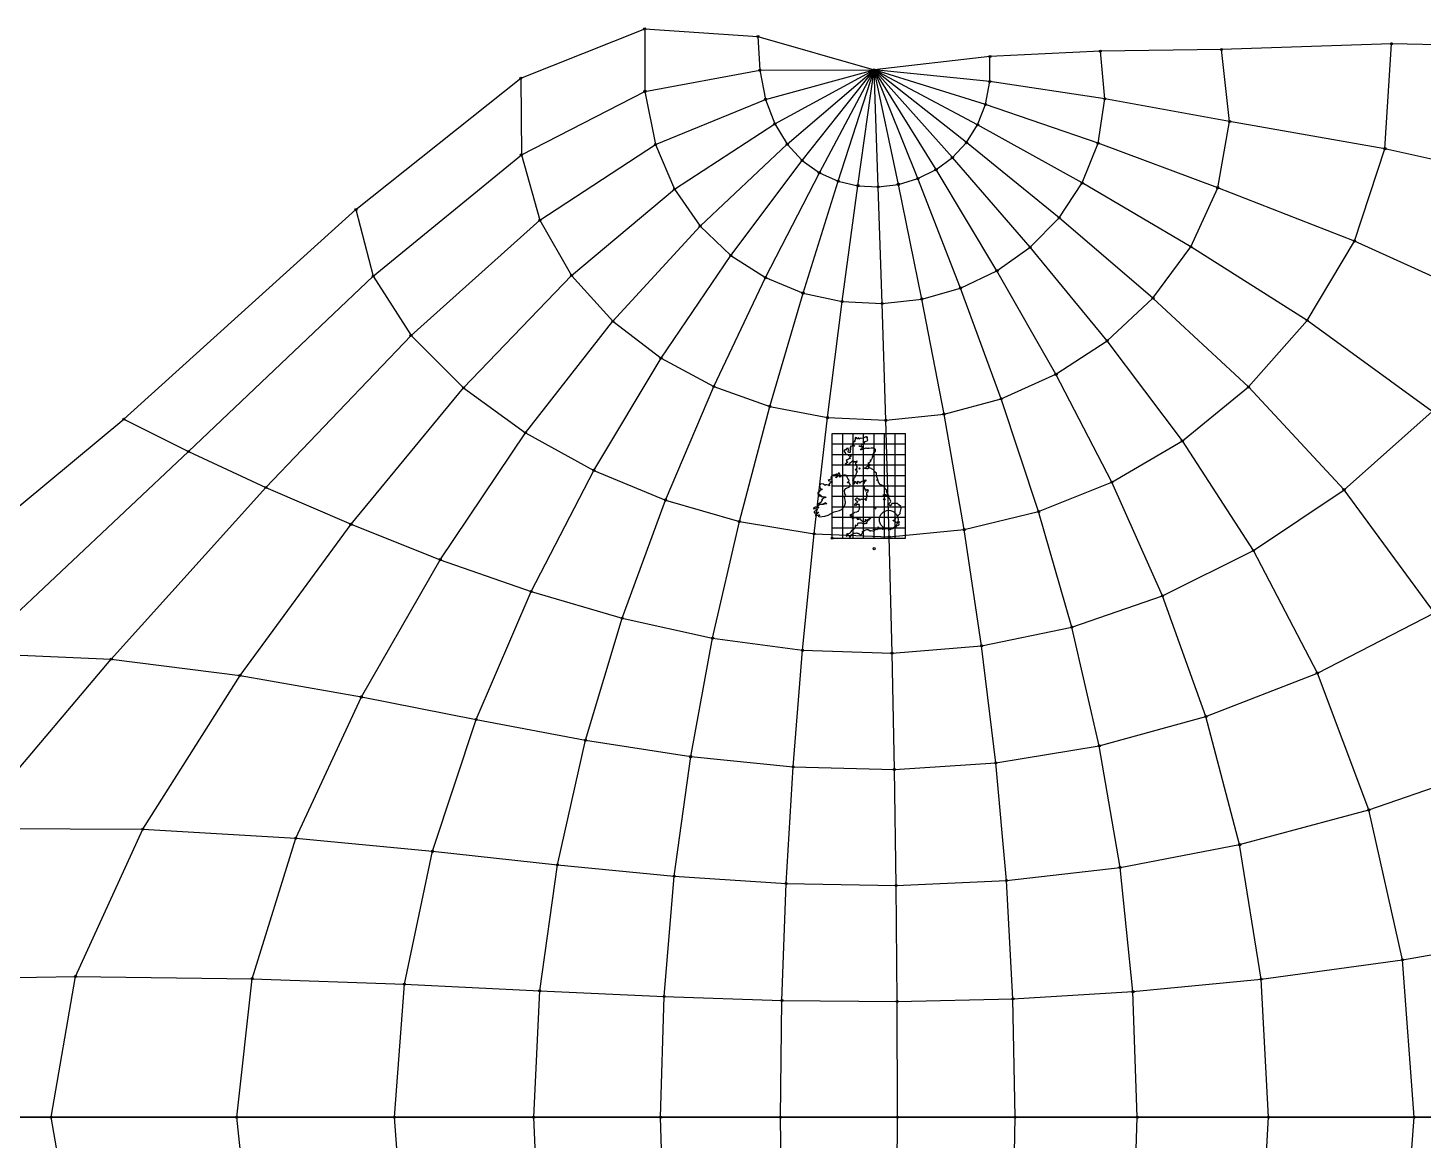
# Model space of a CAD drawing. Extents: x -15589654 to 17963237, y -15925095 to 4870968.
# Drawn here: x -7672871 to 5636804, y -5745024 to 4870968 of the extents above; entities that cross this region are included whole.
import ezdxf

# ---------------------------------------------------------------- set-up
doc = ezdxf.new("R2010")
doc.units = 0

msp = doc.modelspace()

# ---------------------------------------------------------------- linework, layer by layer
at = {"layer": 'Aberdeen', "color": 6}
msp.add_circle((425678, 554270), 2080, dxfattribs=at)
at = {"layer": 'Birmingham', "color": 3}
msp.add_circle((406689, 286822), 10860, dxfattribs=at)
at = {"layer": 'Cardiff', "color": 4}
msp.add_circle((318371, 176329), 3350, dxfattribs=at)
at = {"layer": 'EireNI', "color": 3}
msp.add_lwpolyline([(146506.893623, 528824.387063), (152446.061984, 539842.677503), (161310.209118, 546444.192928), (156936.250927, 557267.504388), (147450.410688, 570817.732776), (142085.404377, 581660.849635), (137552.155051, 600135.927259), (125465.145603, 602958.788788), (112118.277056, 602400.290437), (102486.578136, 599881.952186), (93721.717777, 594868.636262), (85953.443998, 599260.148697), (85582.805754, 594030.187621), (75250.102463, 582471.620924), (69744.279259, 584278.18455), (65477.353465, 588459.680084), (79292.547786, 599381.526449), (72809.403751, 611398.237102), (68877.518623, 618498.716258), (61359.971932, 623076.227581), (59889.207534, 619873.850556), (61749.545501, 614493.966932), (67658.530471, 611603.834322), (62581.27535, 611634.786446), (60196.409371, 614786.629741), (56955.448809, 613636.577026), (55146.535013, 612901.912942), (50522.846825, 612037.090414), (48770.04182, 607625.406151), (49213.963078, 602159.526535), (50694.782379, 596432.128396), (51140.590668, 588668.741166), (47481.647771, 584732.190883), (41451.52373, 579924.207891), (35930.943917, 577192.222919), (39779.518143, 587628.050308), (45613.455715, 592263.723445), (45876.83113, 599966.952631), (42884.498263, 608615.834653), (41522.786122, 613449.609971), (36432.480348, 611236.089542), (32876.524216, 608549.597874), (34026.332568, 605476.774226), (38131.548433, 601987.836796), (36309.067351, 594763.025305), (33606.799348, 602530.422126), (30479.076822, 602962.267961), (26424.205144, 606981.345487), (28369.73754, 602960.962941), (25921.885211, 598952.071616), (20282.747979, 603988.896217), (9473.126604, 601053.599013), (-2752.13619, 598264.929305), (-7207.630108, 588100.021448), (-12696.599154, 582245.808525), (-9511.280348, 574535.412856), (-7817.843938, 565887.077263), (-13744.174583, 563231.222153), (-28056.583099, 558517.098777), (-37630.033337, 551599.284418), (-26267.365574, 547324.536721), (-2307.745917, 544092.639726), (450.870454, 534946.416474), (-8536.882458, 530383.038194), (-18418.215636, 524120.607982), (-29295.764295, 519030.952657), (-29642.726094, 511532.92754), (-25770.067914, 502916.433488), (-30647.823854, 500847.157004), (-38813.558921, 505924.2802), (-50095.995745, 508439.411876), (-59301.439904, 510057.727216), (-67090.474288, 504354.645604), (-81716.293655, 516279.475738), (-101312.602741, 518350.373708), (-111922.872866, 516985.646902), (-114069.560757, 510735.18413), (-122296.493116, 505150.265873), (-119708.989872, 486405.012872), (-113688.011992, 475219.608938), (-106730.063447, 472288.384154), (-96961.25901, 468344.434434), (-100618.189857, 461453.874092), (-110791.769554, 458530.504457), (-116085.063024, 456914.469415), (-121346.18788, 449090.302737), (-120261.558208, 442389.637994), (-127311.977187, 438401.405064), (-134201.175621, 439164.919853), (-138337.472805, 431924.830411), (-136466.815858, 422529.729591), (-128950.57768, 417284.437061), (-118226.824987, 417591.388324), (-122470.155609, 409214.401294), (-123927.844191, 406054.604703), (-118126.005001, 405061.420406), (-105087.282926, 409575.836193), (-110890.050271, 400236.137542), (-105679.853324, 397107.319396), (-92689.659015, 397614.085186), (-65121.847614, 396361.708765), (-62033.860738, 390170.939448), (-70154.302663, 386524.218304), (-75612.169972, 383732.14243), (-84043.960491, 384563.94174), (-90398.568087, 380393.300204), (-102480.769951, 364198.39706), (-93387.925465, 362161.074179), (-101383.728295, 353304.117962), (-105864.814912, 342582.694375), (-119392.77214, 335019.623444), (-134161.629735, 326852.018646), (-121047.958061, 326585.24979), (-94167.072263, 325336.740166), (-74184.672737, 334219.217338), (-65551.390715, 342341.892324), (-63229.856433, 335417.591819), (-55430.960253, 330964.10782), (-50957.1456, 326823.575307), (-67168.218582, 329446.453988), (-76836.754785, 326258.840499), (-86260.283785, 321937.271261), (-96552.843526, 320333.746546), (-104611.765122, 322268.268753), (-114954.84994, 320329.637145), (-122786.154727, 317393.597426), (-136323.85915, 307177.089592), (-137263.310557, 298614.057288), (-132773.167431, 294742.332425), (-127528.246098, 290794.312322), (-138910.649546, 290489.160346), (-151295.501546, 291450.844945), (-152119.612094, 297583.031305), (-163668.885573, 295842.851759), (-176747.290929, 290892.336648), (-177887.33566, 281173.197819), (-167015.797616, 284870.091024), (-143779.864952, 275502.941778), (-146521.96355, 264419.046693), (-171218.392245, 254955.436989), (-173357.719454, 242989.013261), (-155808.03306, 242584.158798), (-127567.478642, 249499.095207), (-143026.404388, 233581.593583), (-161111.703535, 222514.87283), (-147190.728351, 216423.556819), (-127170.009706, 224290.297784), (-117548.78481, 221020.732289), (-134762.30818, 210523.520766), (-122466.229416, 203131.478241), (-70464.393947, 208861.693142), (-37293.928033, 220432.48431), (-8528.116994, 236291.639611), (19984.933462, 251482.238519), (68518.744964, 264634.000514), (93510.646968, 278802.615477), (117547.315863, 305013.022217), (127522.768705, 336364.276551), (124860.876279, 367485.566912), (116064.699233, 392926.22269), (128757.0387, 409709.67137), (120798.148897, 423267.569373), (116878.994964, 454648.098473), (123247.717432, 464364.103472), (128239.550073, 475582.26134), (150953.465173, 482924.470789), (164252.967778, 490107.964714), (173005.501789, 507521.784329), (160478.590082, 527362.054313)], close=True, dxfattribs=at)
at = {"layer": 'Equator', "color": 7}
for p, q in [((17953236.635163, -5527063.652264), (-15579653.584485, -5527063.652264)), ((-9591366.552402, -5527063.652264), (-7450606.415507, -5527063.652264)), ((-7450606.415507, -5527063.652264), (-5681315.09318, -5527063.652264)), ((-5681315.09318, -5527063.652264), (-4174847.311833, -5527063.652264)), ((-4174847.311833, -5527063.652264), (-2847802.47311, -5527063.652264)), ((-2847802.47311, -5527063.652264), (-1636765.346553, -5527063.652264)), ((-1636765.346553, -5527063.652264), (-493046.762259, -5527063.652264)), ((-493046.762259, -5527063.652264), (622575.696464, -5527063.652264)), ((622575.696464, -5527063.652264), (1745117.000433, -5527063.652264)), ((1745117.000433, -5527063.652264), (2910643.981934, -5527063.652264)), ((2910643.981934, -5527063.652264), (4161534.642062, -5527063.652264)), ((4161534.642062, -5527063.652264), (5551737.458062, -5527063.652264)), ((5551737.458062, -5527063.652264), (7152030.69067, -5527063.652264))]:
    msp.add_line(p, q, dxfattribs=at)
at = {"layer": 'Glasgow', "color": 5}
msp.add_circle((260107, 665646), 6000, dxfattribs=at)
at = {"layer": 'GreenwhichMerdian', "color": 7}
for p, q in [((438760.177838, 3354472.024347), (400000.010446, 4470074.39703)), ((476323.087107, 2239455.000072), (438760.177838, 3354472.024347)), ((511533.15293, 1125535.598259), (476323.087107, 2239455.000072)), ((543315.409829, 13089.916813), (511533.15293, 1125535.598259)), ((570709.512137, -1097687.026269), (543315.409829, 13089.916813)), ((592897.420838, -2206802.798762), (570709.512137, -1097687.026269)), ((609224.37997, -3314464.013133), (592897.420838, -2206802.798762)), ((619213.615301, -4421049.395522), (609224.37997, -3314464.013133)), ((622575.696464, -5527063.652264), (619213.615301, -4421049.395522)), ((619213.615301, -6633077.909006), (622575.696464, -5527063.652264))]:
    msp.add_line(p, q, dxfattribs=at)
at = {"layer": 'Lattitudes', "color": 8}
for p, q in [((-1789084.859405, 4860967.801047), (-1786174.447845, 4265051.911441)), ((-708677.282304, 4788167.259936), (-691199.408083, 4466457.127655)), ((3790966.643858, 3978280.730065), (3714158.907538, 4665226.667879)), ((5272966.330986, 3717769.599347), (5335817.172672, 4719791.354341)), ((1502842.808456, 4358129.662842), (1504549.264742, 4597912.783821)), ((2600244.583902, 4193107.886169), (2558090.085815, 4648608.903411)), ((-691199.408083, 4466457.127655), (-636444.303631, 4188999.290546)), ((399999.699705, 4470074.791521), (399999.706721, 4470074.703733)), ((399999.706721, 4470074.703733), (399999.722284, 4470074.627521)), ((399999.722284, 4470074.627521), (399999.7461, 4470074.562705)), ((399999.7461, 4470074.562705), (399999.777546, 4470074.509047)), ((399999.777546, 4470074.509047), (399999.815718, 4470074.466264)), ((399999.815718, 4470074.466264), (399999.859478, 4470074.434034)), ((399999.859478, 4470074.434034), (399999.907506, 4470074.412005)), ((399999.907506, 4470074.412005), (399999.958343, 4470074.3998)), ((399999.958343, 4470074.3998), (400000.010446, 4470074.39703)), ((400000.010446, 4470074.39703), (400000.062232, 4470074.403299)), ((400000.062232, 4470074.403299), (400000.112127, 4470074.418211)), ((400000.112127, 4470074.418211), (400000.158616, 4470074.441381)), ((400000.158616, 4470074.441381), (400000.20029, 4470074.472443)), ((400000.20029, 4470074.472443), (400000.235896, 4470074.511053)), ((400000.235896, 4470074.511053), (400000.264384, 4470074.556906)), ((400000.264384, 4470074.556906), (400000.284956, 4470074.609735)), ((400000.284956, 4470074.609735), (400000.297115, 4470074.669325)), ((400000.297115, 4470074.669325), (400000.300713, 4470074.735518)), ((-2971157.430779, 4390993.802867), (-2965567.653785, 3658502.896238)), ((-1786174.447845, 4265051.911441), (-1685117.402905, 3757425.487972)), ((1462605.717064, 4139986.925713), (1502842.808456, 4358129.662842)), ((-636444.303631, 4188999.290546), (-547945.848415, 3954049.802604)), ((1387146.099011, 3945290.524979), (1462605.717064, 4139986.925713)), ((2536072.908212, 3771071.436936), (2600244.583902, 4193107.886169)), ((-547945.848415, 3954049.802604), (-429749.669552, 3760005.26598)), ((1280313.913195, 3775697.597489), (1387146.099011, 3945290.524979)), ((3677595.296417, 3345879.506676), (3790966.643858, 3978280.730065)), ((-1685117.402905, 3757425.487972), (-1504448.847679, 3330777.829425)), ((-429749.669552, 3760005.26598), (-286337.884801, 3605382.16214)), ((1146425.711959, 3632737.133242), (1280313.913195, 3775697.597489)), ((2385189.351707, 3390538.53413), (2536072.908212, 3771071.436936)), ((-2965567.653785, 3658502.896238), (-2789912.533615, 3034575.568092)), ((-286337.884801, 3605382.16214), (-122553.845556, 3488796.183011)), ((990189.384083, 3517830.644235), (1146425.711959, 3632737.133242)), ((4982323.847763, 2836638.704311), (5272966.330986, 3717769.599347)), ((-122553.845556, 3488796.183011), (56473.120163, 3408941.562137)), ((816628.897778, 3432312.833306), (990189.384083, 3517830.644235)), ((-1504448.847679, 3330777.829425), (-1260257.786883, 2979448.996245)), ((56473.120163, 3408941.562137), (245402.964712, 3364570.405836)), ((245402.964712, 3364570.405836), (438760.177838, 3354472.024347)), ((438760.177838, 3354472.024347), (631009.04368, 3377452.262988)), ((631009.04368, 3377452.262988), (816628.897778, 3432312.833306)), ((2164618.19966, 3057800.290884), (2385189.351707, 3390538.53413)), ((3421307.441183, 2780624.334652), (3677595.296417, 3345879.506676)), ((-4543006.165694, 3137129.010718), (-4379919.665372, 2500749.665384)), ((-2789912.533615, 3034575.568092), (-2487547.177927, 2508067.085374)), ((-1260257.786883, 2979448.996245), (-966546.830152, 2699187.051467)), ((1889153.452943, 2777642.71411), (2164618.19966, 3057800.290884)), ((4530976.326796, 2078524.907175), (4982323.847763, 2836638.704311)), ((-966546.830152, 2699187.051467), (-635591.915327, 2486905.301654)), ((1571718.551321, 2553589.463567), (1889153.452943, 2777642.71411)), ((3059987.730185, 2291620.701612), (3421307.441183, 2780624.334652)), ((1223726.096737, 2388144.610932), (1571718.551321, 2553589.463567)), ((-4379919.665372, 2500749.665384), (-4017850.029834, 1933987.977845)), ((-2487547.177927, 2508067.085374), (-2092969.766218, 2071134.350499)), ((-635591.915327, 2486905.301654), (-278302.031746, 2340439.537825)), ((-278302.031746, 2340439.537825), (95421.056466, 2258305.276387)), ((476323.087107, 2239455.000072), (855437.576607, 2283035.398863)), ((855437.576607, 2283035.398863), (1223726.096737, 2388144.610932)), ((2623445.380949, 1884963.780475), (3059987.730185, 2291620.701612)), ((95421.056466, 2258305.276387), (476323.087107, 2239455.000072)), ((-2092969.766218, 2071134.350499), (-1633124.039254, 1718750.36673)), ((3970695.903576, 1443534.348294), (4530976.326796, 2078524.907175)), ((-4017850.029834, 1933987.977845), (-3517502.834414, 1435559.417485)), ((2134716.665933, 1564223.964098), (2623445.380949, 1884963.780475)), ((-1633124.039254, 1718750.36673), (-1128701.788508, 1448218.703541)), ((1611367.401963, 1330932.399895), (2134716.665933, 1564223.964098)), ((-3517502.834414, 1435559.417485), (-2925119.989934, 1006087.323635)), ((-1128701.788508, 1448218.703541), (-595445.345595, 1258687.961996)), ((3340067.254772, 930033.639545), (3970695.903576, 1443534.348294)), ((-595445.345595, 1258687.961996), (-45450.071713, 1150666.240118)), ((1066795.439672, 1185066.524474), (1611367.401963, 1330932.399895)), ((4882561.453035, 462969.723366), (5721871.013747, 1208683.305588)), ((-6756955.981986, 1136365.994731), (-6141329.707172, 828068.385699)), ((-45450.071713, 1150666.240118), (511533.15293, 1125535.598259)), ((511533.15293, 1125535.598259), (1066795.439672, 1185066.524474)), ((-2925119.989934, 1006087.323635), (-2274606.752197, 647822.336458)), ((-6141329.707172, 828068.385699), (-5402981.978776, 484558.923685)), ((2666614.607728, 534930.433438), (3340067.254772, 930033.639545)), ((-2274606.752197, 647822.336458), (-1589658.731468, 364361.82784)), ((1968928.749941, 253953.99222), (2666614.607728, 534930.433438)), ((-5402981.978776, 484558.923685), (-4590515.912694, 132615.813063)), ((4019628.164363, -117360.941594), (4882561.453035, 462969.723366)), ((-1589658.731468, 364361.82784), (-885888.901964, 160369.332288)), ((-885888.901964, 160369.332288), (-172954.611339, 41293.97781)), ((1258794.038551, 81935.756993), (1968928.749941, 253953.99222)), ((-4590515.912694, 132615.813063), (-3739026.571586, -205087.278737)), ((-172954.611339, 41293.97781), (543315.409829, 13089.916813)), ((543315.409829, 13089.916813), (1258794.038551, 81935.756993)), ((3150685.200323, -549670.603031), (4019628.164363, -117360.941594)), ((-3739026.571586, -205087.278737), (-2872087.443296, -509377.612855)), ((-2872087.443296, -509377.612855), (-2003736.919265, -763979.770625)), ((2285003.404154, -848786.019512), (3150685.200323, -549670.603031)), ((-2003736.919265, -763979.770625), (-1140464.772948, -954912.045203)), ((4628154.752611, -1286893.921674), (5747035.135118, -711034.809984)), ((1425496.888163, -1027602.402809), (2285003.404154, -848786.019512)), ((-1140464.772948, -954912.045203), (-283198.638234, -1069882.833193)), ((570709.512137, -1097687.026269), (1425496.888163, -1027602.402809)), ((-8181842.126354, -1096428.776306), (-6877561.103824, -1155160.018376)), ((-6877561.103824, -1155160.018376), (-5649498.463046, -1310809.12516)), ((-283198.638234, -1069882.833193), (570709.512137, -1097687.026269)), ((-5649498.463046, -1310809.12516), (-4492060.079654, -1515402.220963)), ((3565578.796659, -1701837.067091), (4628154.752611, -1286893.921674)), ((-4492060.079654, -1515402.220963), (-3396978.27634, -1731129.696644)), ((2547720.69664, -1981056.145169), (3565578.796659, -1701837.067091)), ((-3396978.27634, -1731129.696644), (-2353772.780249, -1928593.749867)), ((-2353772.780249, -1928593.749867), (-1350211.680392, -2085055.925354)), ((1561518.818236, -2144135.183634), (2547720.69664, -1981056.145169)), ((-1350211.680392, -2085055.925354), (-372772.385046, -2182684.655127)), ((5118477.36365, -2593800.211387), (6478903.560037, -2121262.970649)), ((-372772.385046, -2182684.655127), (592897.420838, -2206802.798762)), ((592897.420838, -2206802.798762), (1561518.818236, -2144135.183634)), ((3886925.221274, -2924965.819402), (5118477.36365, -2593800.211387)), ((-8245199.547223, -2771315.33333), (-6576218.86612, -2776332.744165)), ((-6576218.86612, -2776332.744165), (-5116464.377185, -2863502.82299)), ((-5116464.377185, -2863502.82299), (-3812724.997597, -2988385.816746)), ((2745586.843741, -3142634.055515), (3886925.221274, -2924965.819402)), ((-3812724.997597, -2988385.816746), (-2621490.173636, -3117585.633866)), ((-2621490.173636, -3117585.633866), (-1506928.937122, -3226449.081468)), ((1662268.961283, -3267316.739546), (2745586.843741, -3142634.055515)), ((-1506928.937122, -3226449.081468), (-438868.961851, -3296765.10254)), ((-438868.961851, -3296765.10254), (609224.37997, -3314464.013133)), ((609224.37997, -3314464.013133), (1662268.961283, -3267316.739546)), ((5439635.963788, -4023690.586588), (6975510.68287, -3755180.427812)), ((4091300.328262, -4208502.967168), (5439635.963788, -4023690.586588)), ((-9230655.604999, -4222691.906822), (-7219398.511637, -4182496.57455)), ((-7219398.511637, -4182496.57455), (-5534001.078876, -4204151.340137)), ((-5534001.078876, -4204151.340137), (-4081613.497832, -4257370.130936)), ((-4081613.497832, -4257370.130936), (-2790140.926856, -4319732.516822)), ((2868786.41826, -4328105.17842), (4091300.328262, -4208502.967168)), ((-2790140.926856, -4319732.516822), (-1603919.540025, -4375045.034664)), ((-1603919.540025, -4375045.034664), (-479392.575636, -4411702.512802)), ((1724213.520571, -4395741.067528), (2868786.41826, -4328105.17842)), ((-479392.575636, -4411702.512802), (619213.615301, -4421049.395522)), ((619213.615301, -4421049.395522), (1724213.520571, -4395741.067528))]:
    msp.add_line(p, q, dxfattribs=at)
at = {"layer": 'Lincoln', "color": 2}
msp.add_circle((497796, 371810), 7560, dxfattribs=at)
at = {"layer": 'London', "color": 7}
msp.add_circle((538966, 177334), 89000, dxfattribs=at)
at = {"layer": 'Louth', "color": 2}
msp.add_circle((532643, 387383), 200, dxfattribs=at)
at = {"layer": 'Merdians', "color": 8}
for p, q in [((-2971157.430779, 4390993.802867), (-1789084.859405, 4860967.801047)), ((-1789084.859405, 4860967.801047), (-708677.282304, 4788167.259936)), ((-708677.282304, 4788167.259936), (399999.699705, 4470074.791521)), ((3714158.907538, 4665226.667879), (2558090.085815, 4648608.903411)), ((5335817.172672, 4719791.354341), (3714158.907538, 4665226.667879)), ((7755052.61518, 4662443.796628), (5335817.172672, 4719791.354341)), ((1504549.264742, 4597912.783821), (400000.300713, 4470074.735518)), ((2558090.085815, 4648608.903411), (1504549.264742, 4597912.783821)), ((-1786174.447845, 4265051.911441), (-691199.408083, 4466457.127655)), ((-691199.408083, 4466457.127655), (399999.706721, 4470074.703733)), ((-636444.303631, 4188999.290546), (399999.722284, 4470074.627521)), ((-547945.848415, 3954049.802604), (399999.7461, 4470074.562705)), ((-429749.669552, 3760005.26598), (399999.777546, 4470074.509047)), ((-286337.884801, 3605382.16214), (399999.815718, 4470074.466264)), ((-122553.845556, 3488796.183011), (399999.859478, 4470074.434034)), ((56473.120163, 3408941.562137), (399999.907506, 4470074.412005)), ((245402.964712, 3364570.405836), (399999.958343, 4470074.3998)), ((631009.04368, 3377452.262988), (400000.062232, 4470074.403299)), ((816628.897778, 3432312.833306), (400000.112127, 4470074.418211)), ((990189.384083, 3517830.644235), (400000.158616, 4470074.441381)), ((1146425.711959, 3632737.133242), (400000.20029, 4470074.472443)), ((1280313.913195, 3775697.597489), (400000.235896, 4470074.511053)), ((1387146.099011, 3945290.524979), (400000.264384, 4470074.556906)), ((1462605.717064, 4139986.925713), (400000.284956, 4470074.609735)), ((1502842.808456, 4358129.662842), (400000.297115, 4470074.669325)), ((-4543006.165694, 3137129.010718), (-2971157.430779, 4390993.802867)), ((-2965567.653785, 3658502.896238), (-1786174.447845, 4265051.911441)), ((2600244.583902, 4193107.886169), (1502842.808456, 4358129.662842)), ((-1685117.402905, 3757425.487972), (-636444.303631, 4188999.290546)), ((2536072.908212, 3771071.436936), (1462605.717064, 4139986.925713)), ((3790966.643858, 3978280.730065), (2600244.583902, 4193107.886169)), ((-1504448.847679, 3330777.829425), (-547945.848415, 3954049.802604)), ((2385189.351707, 3390538.53413), (1387146.099011, 3945290.524979)), ((5272966.330986, 3717769.599347), (3790966.643858, 3978280.730065)), ((-2789912.533615, 3034575.568092), (-1685117.402905, 3757425.487972)), ((-1260257.786883, 2979448.996245), (-429749.669552, 3760005.26598)), ((2164618.19966, 3057800.290884), (1280313.913195, 3775697.597489)), ((3677595.296417, 3345879.506676), (2536072.908212, 3771071.436936)), ((-4379919.665372, 2500749.665384), (-2965567.653785, 3658502.896238)), ((-966546.830152, 2699187.051467), (-286337.884801, 3605382.16214)), ((1889153.452943, 2777642.71411), (1146425.711959, 3632737.133242)), ((7205527.823666, 3282004.302871), (5272966.330986, 3717769.599347)), ((-635591.915327, 2486905.301654), (-122553.845556, 3488796.183011)), ((1571718.551321, 2553589.463567), (990189.384083, 3517830.644235)), ((-2487547.177927, 2508067.085374), (-1504448.847679, 3330777.829425)), ((-278302.031746, 2340439.537825), (56473.120163, 3408941.562137)), ((95421.056466, 2258305.276387), (245402.964712, 3364570.405836)), ((855437.576607, 2283035.398863), (631009.04368, 3377452.262988)), ((1223726.096737, 2388144.610932), (816628.897778, 3432312.833306)), ((3421307.441183, 2780624.334652), (2385189.351707, 3390538.53413)), ((4982323.847763, 2836638.704311), (3677595.296417, 3345879.506676)), ((-6756955.981986, 1136365.994731), (-4543006.165694, 3137129.010718)), ((-4017850.029834, 1933987.977845), (-2789912.533615, 3034575.568092)), ((-2092969.766218, 2071134.350499), (-1260257.786883, 2979448.996245)), ((3059987.730185, 2291620.701612), (2164618.19966, 3057800.290884)), ((6509613.106139, 2140280.482356), (4982323.847763, 2836638.704311)), ((-1633124.039254, 1718750.36673), (-966546.830152, 2699187.051467)), ((2623445.380949, 1884963.780475), (1889153.452943, 2777642.71411)), ((4530976.326796, 2078524.907175), (3421307.441183, 2780624.334652)), ((2134716.665933, 1564223.964098), (1571718.551321, 2553589.463567)), ((-6141329.707172, 828068.385699), (-4379919.665372, 2500749.665384)), ((-3517502.834414, 1435559.417485), (-2487547.177927, 2508067.085374)), ((-1128701.788508, 1448218.703541), (-635591.915327, 2486905.301654)), ((-595445.345595, 1258687.961996), (-278302.031746, 2340439.537825)), ((1066795.439672, 1185066.524474), (855437.576607, 2283035.398863)), ((1611367.401963, 1330932.399895), (1223726.096737, 2388144.610932)), ((3970695.903576, 1443534.348294), (3059987.730185, 2291620.701612)), ((-45450.071713, 1150666.240118), (95421.056466, 2258305.276387)), ((-2925119.989934, 1006087.323635), (-2092969.766218, 2071134.350499)), ((5721871.013747, 1208683.305588), (4530976.326796, 2078524.907175)), ((-5402981.978776, 484558.923685), (-4017850.029834, 1933987.977845)), ((3340067.254772, 930033.639545), (2623445.380949, 1884963.780475)), ((-2274606.752197, 647822.336458), (-1633124.039254, 1718750.36673)), ((2666614.607728, 534930.433438), (2134716.665933, 1564223.964098)), ((-4590515.912694, 132615.813063), (-3517502.834414, 1435559.417485)), ((-1589658.731468, 364361.82784), (-1128701.788508, 1448218.703541)), ((4882561.453035, 462969.723366), (3970695.903576, 1443534.348294)), ((-885888.901964, 160369.332288), (-595445.345595, 1258687.961996)), ((1968928.749941, 253953.99222), (1611367.401963, 1330932.399895)), ((-9564801.144648, -1194506.000956), (-6756955.981986, 1136365.994731)), ((-172954.611339, 41293.97781), (-45450.071713, 1150666.240118)), ((1258794.038551, 81935.756993), (1066795.439672, 1185066.524474)), ((-3739026.571586, -205087.278737), (-2925119.989934, 1006087.323635)), ((-8181842.126354, -1096428.776306), (-6141329.707172, 828068.385699)), ((4019628.164363, -117360.941594), (3340067.254772, 930033.639545)), ((-2872087.443296, -509377.612855), (-2274606.752197, 647822.336458)), ((3150685.200323, -549670.603031), (2666614.607728, 534930.433438)), ((-6877561.103824, -1155160.018376), (-5402981.978776, 484558.923685)), ((5747035.135118, -711034.809984), (4882561.453035, 462969.723366)), ((-2003736.919265, -763979.770625), (-1589658.731468, 364361.82784)), ((-1140464.772948, -954912.045203), (-885888.901964, 160369.332288)), ((2285003.404154, -848786.019512), (1968928.749941, 253953.99222)), ((-5649498.463046, -1310809.12516), (-4590515.912694, 132615.813063)), ((-283198.638234, -1069882.833193), (-172954.611339, 41293.97781)), ((1425496.888163, -1027602.402809), (1258794.038551, 81935.756993)), ((4628154.752611, -1286893.921674), (4019628.164363, -117360.941594)), ((-4492060.079654, -1515402.220963), (-3739026.571586, -205087.278737)), ((-3396978.27634, -1731129.696644), (-2872087.443296, -509377.612855)), ((3565578.796659, -1701837.067091), (3150685.200323, -549670.603031)), ((-2353772.780249, -1928593.749867), (-2003736.919265, -763979.770625)), ((2547720.69664, -1981056.145169), (2285003.404154, -848786.019512)), ((-1350211.680392, -2085055.925354), (-1140464.772948, -954912.045203)), ((1561518.818236, -2144135.183634), (1425496.888163, -1027602.402809)), ((-8245199.547223, -2771315.33333), (-6877561.103824, -1155160.018376)), ((-372772.385046, -2182684.655127), (-283198.638234, -1069882.833193)), ((-6576218.86612, -2776332.744165), (-5649498.463046, -1310809.12516)), ((5118477.36365, -2593800.211387), (4628154.752611, -1286893.921674)), ((-5116464.377185, -2863502.82299), (-4492060.079654, -1515402.220963)), ((3886925.221274, -2924965.819402), (3565578.796659, -1701837.067091)), ((-3812724.997597, -2988385.816746), (-3396978.27634, -1731129.696644)), ((-2621490.173636, -3117585.633866), (-2353772.780249, -1928593.749867)), ((2745586.843741, -3142634.055515), (2547720.69664, -1981056.145169)), ((-1506928.937122, -3226449.081468), (-1350211.680392, -2085055.925354)), ((-438868.961851, -3296765.10254), (-372772.385046, -2182684.655127)), ((1662268.961283, -3267316.739546), (1561518.818236, -2144135.183634)), ((5439635.963788, -4023690.586588), (5118477.36365, -2593800.211387)), ((-7219398.511637, -4182496.57455), (-6576218.86612, -2776332.744165)), ((-5534001.078876, -4204151.340137), (-5116464.377185, -2863502.82299)), ((4091300.328262, -4208502.967168), (3886925.221274, -2924965.819402)), ((-4081613.497832, -4257370.130936), (-3812724.997597, -2988385.816746)), ((-2790140.926856, -4319732.516822), (-2621490.173636, -3117585.633866)), ((2868786.41826, -4328105.17842), (2745586.843741, -3142634.055515)), ((-1603919.540025, -4375045.034664), (-1506928.937122, -3226449.081468)), ((-479392.575636, -4411702.512802), (-438868.961851, -3296765.10254)), ((1724213.520571, -4395741.067528), (1662268.961283, -3267316.739546)), ((5551737.458062, -5527063.652264), (5439635.963788, -4023690.586588)), ((-7450606.415507, -5527063.652264), (-7219398.511637, -4182496.57455)), ((-5681315.09318, -5527063.652264), (-5534001.078876, -4204151.340137)), ((-4174847.311833, -5527063.652264), (-4081613.497832, -4257370.130936)), ((4161534.642062, -5527063.652264), (4091300.328262, -4208502.967168)), ((-2847802.47311, -5527063.652264), (-2790140.926856, -4319732.516822)), ((-1636765.346553, -5527063.652264), (-1603919.540025, -4375045.034664)), ((2910643.981934, -5527063.652264), (2868786.41826, -4328105.17842)), ((-493046.762259, -5527063.652264), (-479392.575636, -4411702.512802)), ((1745117.000433, -5527063.652264), (1724213.520571, -4395741.067528)), ((-7219398.511637, -6871630.729978), (-7450606.415507, -5527063.652264)), ((-5534001.078876, -6849975.964391), (-5681315.09318, -5527063.652264)), ((-4081613.497832, -6796757.173592), (-4174847.311833, -5527063.652264)), ((-2790140.926856, -6734394.787706), (-2847802.47311, -5527063.652264)), ((-1603919.540025, -6679082.269864), (-1636765.346553, -5527063.652264)), ((-479392.575636, -6642424.791726), (-493046.762259, -5527063.652264)), ((1724213.520571, -6658386.237), (1745117.000433, -5527063.652264)), ((2868786.41826, -6726022.126108), (2910643.981934, -5527063.652264)), ((4091300.328262, -6845624.33736), (4161534.642062, -5527063.652264)), ((5439635.963788, -7030436.71794), (5551737.458062, -5527063.652264))]:
    msp.add_line(p, q, dxfattribs=at)
at = {"layer": 'OS_FO', "color": 3}
msp.add_circle((-46.036774, -125.6676), 10000, dxfattribs=at)
at = {"layer": 'OS_TO', "color": 3}
msp.add_circle((400000, -100000), 10000, dxfattribs=at)
at = {"layer": 'tyLinesList', "color": 8}
for p, q in [((0, 900000), (0, 1000000)), ((0, 1000000), (100000, 1000000)), ((100000, 900000), (100000, 1000000)), ((100000, 1000000), (200000, 1000000)), ((200000, 900000), (200000, 1000000)), ((200000, 1000000), (300000, 1000000)), ((300000, 900000), (300000, 1000000)), ((300000, 1000000), (400000, 1000000)), ((400000, 900000), (400000, 1000000)), ((400000, 1000000), (500000, 1000000)), ((500000, 900000), (500000, 1000000)), ((500000, 1000000), (600000, 1000000)), ((600000, 900000), (600000, 1000000)), ((600000, 1000000), (700000, 1000000)), ((700000, 900000), (700000, 1000000)), ((0, 800000), (0, 900000)), ((0, 900000), (100000, 900000)), ((0, 700000), (0, 800000)), ((0, 800000), (100000, 800000)), ((100000, 800000), (100000, 900000)), ((100000, 900000), (200000, 900000)), ((100000, 700000), (100000, 800000)), ((100000, 800000), (200000, 800000)), ((200000, 800000), (200000, 900000)), ((200000, 900000), (300000, 900000)), ((200000, 700000), (200000, 800000)), ((200000, 800000), (300000, 800000)), ((300000, 800000), (300000, 900000)), ((300000, 900000), (400000, 900000)), ((300000, 700000), (300000, 800000)), ((300000, 800000), (400000, 800000)), ((400000, 800000), (400000, 900000)), ((400000, 900000), (500000, 900000)), ((400000, 700000), (400000, 800000)), ((400000, 800000), (500000, 800000)), ((500000, 800000), (500000, 900000)), ((500000, 900000), (600000, 900000)), ((500000, 700000), (500000, 800000)), ((500000, 800000), (600000, 800000)), ((600000, 800000), (600000, 900000)), ((600000, 900000), (700000, 900000)), ((600000, 700000), (600000, 800000)), ((600000, 800000), (700000, 800000)), ((700000, 800000), (700000, 900000)), ((700000, 700000), (700000, 800000)), ((0, 600000), (0, 700000)), ((0, 700000), (100000, 700000)), ((100000, 600000), (100000, 700000)), ((100000, 700000), (200000, 700000)), ((200000, 600000), (200000, 700000)), ((200000, 700000), (300000, 700000)), ((300000, 600000), (300000, 700000)), ((300000, 700000), (400000, 700000)), ((400000, 600000), (400000, 700000)), ((400000, 700000), (500000, 700000)), ((500000, 600000), (500000, 700000)), ((500000, 700000), (600000, 700000)), ((600000, 600000), (600000, 700000)), ((600000, 700000), (700000, 700000)), ((700000, 600000), (700000, 700000)), ((0, 500000), (0, 600000)), ((0, 600000), (100000, 600000)), ((100000, 500000), (100000, 600000)), ((100000, 600000), (200000, 600000)), ((200000, 500000), (200000, 600000)), ((200000, 600000), (300000, 600000)), ((300000, 500000), (300000, 600000)), ((300000, 600000), (400000, 600000)), ((400000, 500000), (400000, 600000)), ((400000, 600000), (500000, 600000)), ((500000, 500000), (500000, 600000)), ((500000, 600000), (600000, 600000)), ((600000, 500000), (600000, 600000)), ((600000, 600000), (700000, 600000)), ((700000, 500000), (700000, 600000)), ((0, 400000), (0, 500000)), ((0, 500000), (100000, 500000)), ((0, 300000), (0, 400000)), ((0, 400000), (100000, 400000)), ((100000, 400000), (100000, 500000)), ((100000, 500000), (200000, 500000)), ((100000, 300000), (100000, 400000)), ((100000, 400000), (200000, 400000)), ((200000, 400000), (200000, 500000)), ((200000, 500000), (300000, 500000)), ((200000, 300000), (200000, 400000)), ((200000, 400000), (300000, 400000)), ((300000, 400000), (300000, 500000)), ((300000, 500000), (400000, 500000)), ((300000, 300000), (300000, 400000)), ((300000, 400000), (400000, 400000)), ((400000, 400000), (400000, 500000)), ((400000, 500000), (500000, 500000)), ((400000, 300000), (400000, 400000)), ((400000, 400000), (500000, 400000)), ((500000, 400000), (500000, 500000)), ((500000, 500000), (600000, 500000)), ((500000, 300000), (500000, 400000)), ((500000, 400000), (600000, 400000)), ((600000, 400000), (600000, 500000)), ((600000, 500000), (700000, 500000)), ((600000, 300000), (600000, 400000)), ((600000, 400000), (700000, 400000)), ((700000, 400000), (700000, 500000)), ((700000, 300000), (700000, 400000)), ((0, 200000), (0, 300000)), ((0, 300000), (100000, 300000)), ((100000, 200000), (100000, 300000)), ((100000, 300000), (200000, 300000)), ((200000, 200000), (200000, 300000)), ((200000, 300000), (300000, 300000)), ((300000, 200000), (300000, 300000)), ((300000, 300000), (400000, 300000)), ((400000, 200000), (400000, 300000)), ((400000, 300000), (500000, 300000)), ((500000, 200000), (500000, 300000)), ((500000, 300000), (600000, 300000)), ((600000, 200000), (600000, 300000)), ((600000, 300000), (700000, 300000)), ((700000, 200000), (700000, 300000)), ((0, 100000), (0, 200000)), ((0, 200000), (100000, 200000)), ((100000, 100000), (100000, 200000)), ((100000, 200000), (200000, 200000)), ((200000, 100000), (200000, 200000)), ((200000, 200000), (300000, 200000)), ((300000, 100000), (300000, 200000)), ((300000, 200000), (400000, 200000)), ((400000, 100000), (400000, 200000)), ((400000, 200000), (500000, 200000)), ((500000, 100000), (500000, 200000)), ((500000, 200000), (600000, 200000)), ((600000, 100000), (600000, 200000)), ((600000, 200000), (700000, 200000)), ((700000, 100000), (700000, 200000)), ((0, 0), (0, 100000)), ((0, 100000), (100000, 100000)), ((0, 0), (100000, 0)), ((100000, 0), (100000, 100000)), ((100000, 100000), (200000, 100000)), ((100000, 0), (200000, 0)), ((200000, 0), (200000, 100000)), ((200000, 100000), (300000, 100000)), ((200000, 0), (300000, 0)), ((300000, 0), (300000, 100000)), ((300000, 100000), (400000, 100000)), ((300000, 0), (400000, 0)), ((400000, 0), (400000, 100000)), ((400000, 100000), (500000, 100000)), ((400000, 0), (500000, 0)), ((500000, 0), (500000, 100000)), ((500000, 100000), (600000, 100000)), ((500000, 0), (600000, 0)), ((600000, 0), (600000, 100000)), ((600000, 100000), (700000, 100000)), ((600000, 0), (700000, 0)), ((700000, 0), (700000, 100000))]:
    msp.add_line(p, q, dxfattribs=at)
at = {"layer": 'UKcoast', "color": 2}
msp.add_lwpolyline([(409961, 631178), (400007, 639829), (392293, 652974), (388920, 656981), (382341, 659219), (375281, 660976), (371749, 664501), (360838, 667297), (360113, 670103), (356982, 672987), (351125, 674665), (346635, 673537), (342793, 666315), (337183, 662058), (329725, 661809), (325712, 664131), (322422, 665491), (314322, 665562), (309830, 665638), (305337, 667157), (299640, 669156), (294347, 669150), (291217, 671392), (291857, 672355), (294503, 673000), (296429, 672039), (298995, 672764), (302124, 671564), (309586, 668605), (311349, 669970), (313675, 670294), (315037, 671418), (316720, 673104), (321050, 673830), (325379, 675199), (326577, 680092), (331625, 684188), (339077, 690773), (341644, 690294), (343171, 687890), (345658, 687492), (355598, 691914), (360285, 696310), (361406, 697835), (360844, 699117), (358918, 699757), (356229, 702040), (352658, 703881), (346680, 706441), (346397, 708566), (347757, 711936), (347833, 715786), (346629, 716426), (343020, 716422), (341815, 717624), (343178, 718508), (344862, 718911), (347025, 720998), (348229, 719796), (352561, 719320), (354643, 722370), (356725, 725259), (360892, 728312), (366342, 732328), (367460, 736339), (366336, 737942), (365852, 740508), (370020, 743079), (370981, 744363), (368895, 745003), (366167, 745481), (365845, 746924), (367447, 749011), (369375, 746126), (370497, 747090), (370655, 748694), (371536, 750098), (372336, 751623), (373818, 753209), (376863, 756260), (381989, 763002), (384389, 767978), (385021, 776961), (390466, 785148), (394790, 792210), (392860, 797021), (392854, 801993), (395415, 807610), (400458, 816599), (403743, 819570), (411751, 831448), (412377, 845244), (402100, 856141), (396002, 858380), (382528, 858044), (371299, 858032), (352372, 857050), (344670, 859287), (342429, 854793), (329435, 855742), (323336, 859424), (318363, 859900), (309703, 857806), (301849, 852504), (300243, 854427), (291585, 849926), (288542, 846073), (283248, 846388), (276675, 843333), (271381, 843969), (274583, 849106), (277465, 854242), (282755, 856974), (292358, 876875), (289155, 872380), (275682, 871083), (264770, 874921), (255139, 881327), (272469, 876212), (276309, 884558), (290413, 896122), (304515, 908328), (314766, 923097), (333367, 928250), (338491, 937238), (334629, 948142), (337830, 955203), (337178, 964185), (328832, 968668), (321142, 960318), (319211, 966091), (303178, 958374), (291631, 956437), (274953, 951927), (267893, 954486), (258277, 946776), (254419, 953830), (246715, 958313), (240955, 944191), (235815, 951243), (234525, 957658), (223612, 962138), (218488, 953791), (220422, 945452), (218507, 935826), (214018, 933896), (211458, 928118), (215318, 918498), (208257, 921057), (196707, 922328), (200568, 911424), (201220, 901801), (189668, 904355), (194811, 894736), (205727, 887690), (215362, 878076), (201884, 881269), (196106, 883829), (186487, 879328), (183918, 881891), (183924, 875475), (173013, 878671), (174947, 870974), (174314, 862632), (167899, 861342), (173683, 852365), (175619, 842743), (168561, 842094), (170497, 832471), (170512, 818356), (155754, 818340), (152538, 826036), (155087, 842079), (150578, 858115), (136463, 857458), (136468, 852967), (133917, 838848), (124927, 845255), (117873, 841397), (113388, 835618), (114682, 825995), (123668, 822796), (124326, 808040), (139733, 800357), (148713, 802933), (153213, 794597), (157074, 784976), (161548, 800380), (176304, 802321), (182726, 796553), (173744, 795902), (173110, 789485), (181460, 781153), (169270, 779856), (164145, 772793), (164790, 768944), (173779, 763821), (168652, 758040), (159666, 760597), (153898, 754816), (143638, 749031), (132739, 741319), (139165, 731702), (148798, 724654), (134692, 715015), (123150, 707944), (134706, 702182), (147535, 705404), (167424, 706709), (171257, 722112), (176549, 723401), (184884, 729826), (193857, 738658), (197068, 735614), (199473, 737060), (200913, 740110), (207173, 736347), (206295, 732175), (206942, 727604), (211753, 728572), (214557, 731783), (222415, 733155), (228751, 733402), (232037, 735571), (235965, 737340), (238537, 732531), (233725, 732526), (231484, 728032), (231491, 721295), (223157, 714869), (222841, 710057), (225732, 707173), (231830, 704613), (229589, 700119), (228955, 693381), (233776, 685366), (234590, 673497), (232032, 666115), (232201, 658416), (231727, 651678), (228358, 651354), (224503, 656482), (218570, 654551), (222583, 651829), (226114, 650389), (228366, 643975), (237990, 644627), (237674, 640135), (233832, 632752), (233839, 626978), (228392, 619914), (228723, 610771), (224880, 604671), (219114, 596324), (219118, 592474), (211756, 577388), (201822, 567111), (201830, 559412), (205686, 553320), (203766, 549468), (201516, 552995), (201190, 557807), (197978, 561011), (192208, 556835), (195428, 546572), (200248, 538557), (205713, 528938), (204115, 522841), (210538, 516432), (213421, 521247), (211807, 529907), (209233, 537283), (212435, 542741), (219174, 540502), (225921, 531847), (240367, 523522), (244859, 522885), (245810, 533152), (241312, 539564), (243229, 546303), (246126, 537965), (254785, 540541), (258317, 537657), (261533, 529961), (273401, 532219), (275959, 539922), (284296, 544101), (295207, 540905), (294235, 550208), (297757, 556628), (305139, 553748), (314442, 553758), (328561, 550886), (319256, 552480), (314451, 545738), (309641, 543487), (304838, 534820), (303884, 526798), (294593, 515560), (291398, 503366), (303928, 486697), (306346, 475551), (309722, 468817), (311249, 465370), (317900, 470671), (317425, 465537), (314064, 458315), (318886, 449177), (320967, 453430), (326815, 459532), (329698, 463947), (330902, 462905), (332990, 460020), (335635, 461547), (337557, 464356), (342608, 465805), (342290, 463880), (340206, 462113), (342776, 459229), (342620, 454657), (339095, 451686), (337574, 448476), (338940, 446713), (340149, 440779), (336703, 438610), (329486, 436837), (328046, 433868), (327339, 419511), (327823, 416945), (331354, 415104), (337610, 415031), (336168, 413586), (332963, 410855), (329439, 405879), (325435, 400340), (324961, 394164), (327374, 387670), (329223, 383341), (325776, 381413), (316958, 377313), (317523, 374506), (322340, 369459), (322504, 366652), (324194, 361280), (321385, 362881), (313117, 369770), (307899, 373533), (296834, 371035), (286890, 369741), (275659, 372296), (269250, 365552), (262196, 361694), (253853, 362968), (259623, 367466), (260260, 371958), (250957, 371627), (248707, 375154), (244854, 378679), (242602, 383809), (230413, 382192), (227533, 376093), (225290, 373204), (219193, 374160), (218880, 367422), (226581, 365506), (229475, 360055), (236541, 352684), (243921, 350767), (238795, 344345), (233350, 335998), (223089, 332137), (211870, 323142), (211558, 314801), (215728, 315447), (221499, 318661), (224712, 314173), (227921, 313535), (232090, 314823), (232086, 318673), (233044, 322844), (239456, 326380), (250685, 326392), (257102, 325116), (253260, 318054), (255514, 310357), (255842, 304261), (253605, 295597), (255857, 290466), (257153, 277956), (251392, 265438), (244023, 256126), (234084, 250341), (233764, 249699), (213559, 243903), (206507, 238762), (189191, 231044), (176045, 224293), (168353, 217226), (177336, 216915), (182471, 215317), (182478, 208580), (175744, 205685), (177357, 197666), (184092, 199919), (190508, 199605), (186662, 196393), (188913, 191262), (191483, 188378), (202387, 191277), (207837, 195453), (220666, 198675), (229012, 194514), (246658, 192608), (251474, 189726), (239607, 186505), (237046, 181369), (245390, 178812), (255332, 181710), (264630, 186853), (269128, 180762), (274271, 171464), (279728, 168583), (285509, 162814), (290647, 158007), (302517, 158983), (315989, 160601), (315983, 166376), (322393, 172158), (329449, 173448), (340353, 177631), (350614, 182133), (350289, 186303), (359586, 191767), (369205, 197232), (360555, 186315), (351899, 180531), (344851, 171540), (337157, 166078), (331073, 155805), (327234, 145214), (325961, 136230), (320821, 141999), (311521, 138781), (299652, 137485), (290024, 141324), (282162, 142920), (269167, 144991), (250882, 143367), (241741, 141433), (241745, 137423), (239663, 135014), (239666, 132127), (243039, 127479), (239675, 123304), (233103, 119448), (225399, 123770), (219947, 122000), (219631, 117508), (218192, 113176), (218204, 101466), (216123, 97774), (212439, 92477), (204745, 87336), (201381, 83161), (199140, 78828), (193686, 79383), (190962, 76654), (187515, 75206), (184309, 72877), (182071, 65255), (180712, 61083), (175905, 56747), (170138, 49843), (167415, 45670), (160359, 43737), (156353, 40685), (153630, 36351), (150580, 39075), (146568, 40594), (137349, 36093), (134786, 33042), (134390, 28470), (134954, 26145), (133674, 23256), (133757, 20369), (139209, 21899), (144020, 23668), (144980, 25835), (147140, 30409), (150350, 29209), (155324, 27210), (158534, 25609), (162390, 20240), (165685, 14388), (167133, 10139), (168655, 11825), (170738, 14233), (176670, 16646), (178268, 22422), (174736, 25306), (177459, 28517), (181144, 33173), (185954, 34621), (190762, 38316), (194452, 38320), (199102, 39929), (200060, 44261), (201821, 47632), (209277, 49645), (211525, 47562), (219063, 48613), (232374, 51594), (238955, 47752), (243927, 47918), (247616, 48082), (246979, 43911), (253556, 44239), (257890, 41516), (266402, 31901), (278913, 31915), (279708, 38492), (281789, 42986), (286756, 47803), (290440, 52459), (299582, 53752), (298617, 56157), (293646, 55190), (290115, 56469), (289947, 63366), (293953, 68022), (310464, 78306), (329065, 83459), (343823, 83475), (364051, 67617), (366611, 73715), (371583, 74202), (386826, 70529), (398699, 68135), (402864, 72631), (404621, 80172), (402052, 82415), (399649, 79044), (393552, 81123), (394027, 86898), (398678, 87384), (408626, 84508), (412960, 82106), (414722, 84354), (412472, 87880), (417447, 85800), (425472, 81639), (428838, 84529), (430759, 87419), (437816, 88229), (442949, 88555), (443987, 92486), (440774, 97375), (438603, 102746), (434029, 104345), (434829, 106432), (439721, 107078), (442531, 104756), (443898, 100747), (444783, 98262), (446473, 93050), (453374, 90411), (458106, 89694), (459065, 93064), (458981, 96272), (461227, 96354), (464837, 95957), (464999, 94033), (463077, 91544), (465646, 89301), (466847, 91067), (468288, 93154), (474468, 89471), (478723, 85466), (483936, 85632), (489146, 88926), (496685, 89174), (505988, 90067), (522266, 92570), (521703, 94415), (520096, 97059), (525387, 98990), (529879, 98594), (531243, 98355), (532689, 95950), (533735, 92743), (539273, 89140), (546978, 84256), (552753, 83701), (555403, 81217), (559166, 86755), (566461, 90292), (572472, 93747), (579129, 93915), (586824, 98335), (594439, 102754), (598447, 104683), (602782, 100357), (608798, 100283), (609036, 102288), (608871, 106298), (608466, 110549), (610626, 115444), (615434, 119138), (631791, 123407), (637642, 127664), (638999, 133039), (635053, 147712), (639223, 149000), (640824, 151728), (639377, 154774), (608744, 150090), (606175, 152332), (601195, 159545), (588839, 163061), (580652, 169148), (580808, 173158), (589311, 171724), (595724, 175420), (600853, 178954), (603173, 184250), (603407, 190426), (599070, 196276), (607647, 200617), (611821, 197654), (615269, 197818), (622001, 202316), (626485, 209620), (623756, 211141), (625756, 216597), (630486, 217725), (632646, 223502), (640339, 229605), (648354, 234426), (648661, 246938), (650254, 257206), (656013, 271569), (657203, 284082), (653974, 303007), (636954, 319029), (621222, 330561), (580477, 331480), (570213, 329865), (565088, 322160), (563489, 317025), (560765, 314856), (560370, 309322), (559567, 310284), (556196, 312766), (553227, 313485), (549698, 313401), (547850, 316527), (545361, 319091), (541108, 321412), (537498, 322531), (538777, 325660), (540618, 329432), (548309, 337059), (556162, 343965), (557757, 351827), (556305, 359846), (544406, 386942), (539430, 390145), (527232, 396387), (516795, 405840), (512298, 411289), (505401, 410640), (500590, 409512), (496582, 407743), (492248, 410626), (488238, 410622), (484549, 410297), (486791, 413347), (489678, 413992), (492405, 413193), (496417, 412074), (499946, 412238), (504436, 413366), (509245, 415777), (513738, 414339), (521284, 408572), (526262, 403765), (528828, 404249), (533799, 405217), (536367, 403776), (542145, 400735), (541019, 403781), (539890, 409234), (527363, 423176), (520289, 438246), (516590, 447386), (518348, 453483), (525079, 459104), (512722, 464545), (511434, 469035), (505656, 471595), (499705, 486988), (491513, 497406), (474660, 506852), (455082, 514049), (455079, 516776), (452026, 521585), (445445, 525748), (441747, 533444), (434177, 562790), (429351, 575297), (423235, 594218), (423867, 603522), (421283, 619560), (409961, 631178)], close=True, dxfattribs=at)
at = {"layer": 'WGSpoints', "color": 1}
for centre in [(-1789084.859405, 4860967.801047), (-708677.282304, 4788167.259936), (2558090.085815, 4648608.903411), (3714158.907538, 4665226.667879), (5335817.172672, 4719791.354341), (1504549.264742, 4597912.783821), (-2971157.430779, 4390993.802867), (-691199.408083, 4466457.127655), (399999.699705, 4470074.791521), (399999.706721, 4470074.703733), (399999.722284, 4470074.627521), (399999.7461, 4470074.562705), (399999.777546, 4470074.509047), (399999.815718, 4470074.466264), (399999.859478, 4470074.434034), (399999.907506, 4470074.412005), (399999.958343, 4470074.3998), (400000.010446, 4470074.39703), (400000.062232, 4470074.403299), (400000.112127, 4470074.418211), (400000.158616, 4470074.441381), (400000.20029, 4470074.472443), (400000.235896, 4470074.511053), (400000.264384, 4470074.556906), (400000.284956, 4470074.609735), (400000.297115, 4470074.669325), (400000.300713, 4470074.735518), (-1786174.447845, 4265051.911441), (1502842.808456, 4358129.662842), (-636444.303631, 4188999.290546), (1462605.717064, 4139986.925713), (2600244.583902, 4193107.886169), (-547945.848415, 3954049.802604), (1387146.099011, 3945290.524979), (3790966.643858, 3978280.730065), (-1685117.402905, 3757425.487972), (-429749.669552, 3760005.26598), (1280313.913195, 3775697.597489), (2536072.908212, 3771071.436936), (5272966.330986, 3717769.599347), (-2965567.653785, 3658502.896238), (-286337.884801, 3605382.16214), (1146425.711959, 3632737.133242), (-122553.845556, 3488796.183011), (990189.384083, 3517830.644235), (-1504448.847679, 3330777.829425), (56473.120163, 3408941.562137), (245402.964712, 3364570.405836), (438760.177838, 3354472.024347), (631009.04368, 3377452.262988), (816628.897778, 3432312.833306), (2385189.351707, 3390538.53413), (3677595.296417, 3345879.506676), (-4543006.165694, 3137129.010718), (2164618.19966, 3057800.290884), (-2789912.533615, 3034575.568092), (-1260257.786883, 2979448.996245), (4982323.847763, 2836638.704311), (-966546.830152, 2699187.051467), (1889153.452943, 2777642.71411), (3421307.441183, 2780624.334652), (1571718.551321, 2553589.463567), (-4379919.665372, 2500749.665384), (-2487547.177927, 2508067.085374), (-635591.915327, 2486905.301654), (1223726.096737, 2388144.610932), (-278302.031746, 2340439.537825), (95421.056466, 2258305.276387), (855437.576607, 2283035.398863), (3059987.730185, 2291620.701612), (476323.087107, 2239455.000072), (-2092969.766218, 2071134.350499), (4530976.326796, 2078524.907175), (-4017850.029834, 1933987.977845), (2623445.380949, 1884963.780475), (-1633124.039254, 1718750.36673), (2134716.665933, 1564223.964098), (-3517502.834414, 1435559.417485), (-1128701.788508, 1448218.703541), (1611367.401963, 1330932.399895), (3970695.903576, 1443534.348294), (-595445.345595, 1258687.961996), (-6756955.981986, 1136365.994731), (-45450.071713, 1150666.240118), (511533.15293, 1125535.598259), (1066795.439672, 1185066.524474), (-2925119.989934, 1006087.323635), (3340067.254772, 930033.639545), (-6141329.707172, 828068.385699), (-2274606.752197, 647822.336458), (2666614.607728, 534930.433438), (-5402981.978776, 484558.923685), (4882561.453035, 462969.723366), (-1589658.731468, 364361.82784), (-4590515.912694, 132615.813063), (-885888.901964, 160369.332288), (1968928.749941, 253953.99222), (-172954.611339, 41293.97781), (543315.409829, 13089.916813), (1258794.038551, 81935.756993), (4019628.164363, -117360.941594), (-3739026.571586, -205087.278737), (-2872087.443296, -509377.612855), (3150685.200323, -549670.603031), (-2003736.919265, -763979.770625), (2285003.404154, -848786.019512), (-1140464.772948, -954912.045203), (-283198.638234, -1069882.833193), (1425496.888163, -1027602.402809), (-6877561.103824, -1155160.018376), (570709.512137, -1097687.026269), (-5649498.463046, -1310809.12516), (4628154.752611, -1286893.921674), (-4492060.079654, -1515402.220963), (-3396978.27634, -1731129.696644), (3565578.796659, -1701837.067091), (-2353772.780249, -1928593.749867), (2547720.69664, -1981056.145169), (-1350211.680392, -2085055.925354), (-372772.385046, -2182684.655127), (592897.420838, -2206802.798762), (1561518.818236, -2144135.183634), (5118477.36365, -2593800.211387), (-6576218.86612, -2776332.744165), (-5116464.377185, -2863502.82299), (3886925.221274, -2924965.819402), (-3812724.997597, -2988385.816746), (-2621490.173636, -3117585.633866), (2745586.843741, -3142634.055515), (-1506928.937122, -3226449.081468), (-438868.961851, -3296765.10254), (609224.37997, -3314464.013133), (1662268.961283, -3267316.739546), (5439635.963788, -4023690.586588), (-7219398.511637, -4182496.57455), (-5534001.078876, -4204151.340137), (-4081613.497832, -4257370.130936), (4091300.328262, -4208502.967168), (-2790140.926856, -4319732.516822), (-1603919.540025, -4375045.034664), (1724213.520571, -4395741.067528), (2868786.41826, -4328105.17842), (-479392.575636, -4411702.512802), (619213.615301, -4421049.395522), (-7450606.415507, -5527063.652264), (-5681315.09318, -5527063.652264), (-4174847.311833, -5527063.652264), (-2847802.47311, -5527063.652264), (-1636765.346553, -5527063.652264), (-493046.762259, -5527063.652264), (622575.696464, -5527063.652264), (1745117.000433, -5527063.652264), (2910643.981934, -5527063.652264), (4161534.642062, -5527063.652264), (5551737.458062, -5527063.652264)]:
    msp.add_circle(centre, 10000, dxfattribs=at)

doc.saveas('drawing.dxf')
